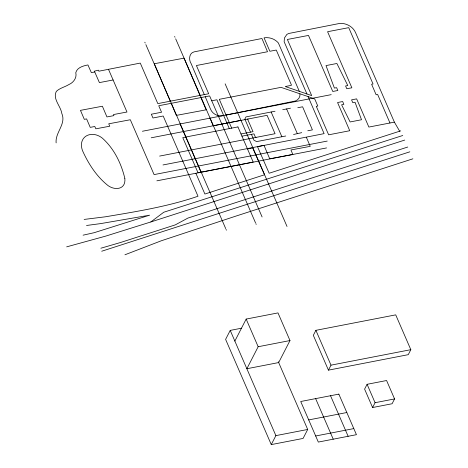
<?xml version="1.0" encoding="UTF-8"?>
<svg xmlns="http://www.w3.org/2000/svg" width="468" height="468" viewBox="0 0 468 468"><rect width="100%" height="100%" fill="white"/><g stroke="black" fill="none" stroke-linecap="round" stroke-linejoin="round"><path stroke-width="0.7" d="M56.125 142.875C55.06 132.38 66.409 124.096 61.829 113.519C60.846 106.236 52.369 98.818 56.341 91.365C59.84 88.002 64.935 87.025 69.012 84.492C73.464 82.637 77.085 77.676 75.781 72.704C77.068 67.527 83.281 65.824 87.931 64.947L91.342 72.616L94.741 71.961L99.403 82.602L113.116 79.981L126.974 112.022L113.484 114.555L113.905 115.625L106.938 116.936L102.381 106.23L80.455 110.36L84.31 119.346L86.598 118.901L90.225 127.354L94.817 126.506L95.823 128.823L109.764 126.202L108.722 123.809L130.32 119.744L154.083 174.605L327.237 141.073M241.535 328.203L230.227 330.396L225.611 339.37L271.27 444.6L303.083 438.434L307.698 429.46L278.325 361.764M234.86 341.078L246.168 319.077L277.986 312.905L289.984 340.558L278.671 362.565L246.858 368.737L258.166 346.73L246.168 319.077M315.894 330.332L313.326 335.328L328.437 370.147L408.26 354.668L410.822 349.678L395.717 314.859L315.894 330.332L330.999 365.157L328.437 370.147M271.27 444.6L275.88 435.626L230.227 330.396M367.087 384.304L364.607 389.124L372.592 407.529L392.09 403.749L394.571 398.929L386.586 380.525L367.087 384.304L375.073 402.708L372.592 407.529M66.661 246.858L105.709 236.112L150.825 221.961L163.759 212.238L402.761 135.498M124.938 254.779L161.407 240.739L235.223 216.321L412.875 158.816M150.825 221.961L404.738 140.067M409.839 151.819L101.72 251.234M400.743 130.859L269.153 173.242L257.494 146.677L324.102 133.637L308.067 96.578L281.011 87.346L219.305 99.315L231.707 128.209M407.757 147.028L187.925 218.07L175.237 224.897L120.387 242.547L100.86 248.227M229.338 128.671L223.663 115.502C218.497 117.094 212.367 114.093 210.483 109.026L205.247 96.759M293.53 134.492L301.731 132.655M83.093 235.176L94.126 232.707L149.608 215.186L100.684 223.599L86.516 225.482M247.502 148.982L252.644 147.865L264.578 174.751L204.89 194.033L195.881 173.265M226.038 115.04L293.196 101.439C297.057 101.304 300.567 97.824 299.93 93.869M204.305 94.594L191.166 63.695C188.616 59.974 188.949 53.118 194.103 51.866L261.945 38.505L267.509 51.737L196.396 65.526L208.681 93.746L157.815 103.609L140.277 63.086L98.883 71.194L98.438 70.171L94.431 71.154L94.741 71.961M275.014 111.238L245.998 116.901L244.869 119.1L250.485 132.157L253.024 131.666L247.578 119.112L267.082 115.333L275.055 133.702L255.546 137.487L253.978 133.871L241.938 136.165M240.973 120.352L213.268 125.763L209.98 118.193M262.103 216.965L209.623 95.911L158.74 105.739L161.559 112.244L151.334 114.227L152.972 117.989L163.192 116.011L197.999 196.238C167.977 206.552 136.451 211.594 105.236 216.819L84.152 219.428M211.735 100.784L216.889 99.783L223.663 115.502M142.412 131.256L331.198 94.647M282.725 109.699L290.493 108.19M297.788 107.728L302.615 106.792L312.408 129.882L307.786 130.777M151.217 137.797L248.087 119.012M159.623 156.084L256.06 137.387M251.445 134.363L253.913 140.154L256.628 141.605L285.761 136.001M163.004 164.958L264.022 145.367L269.726 158.822L292.839 154.463L290.932 149.965L310.243 146.344L306.388 137.358M399.649 131.192L394.395 122.154L368.86 127.062L356.634 98.871L351.562 99.854L352.784 102.673L355.031 102.235L361.518 119.744L350.111 121.955L341.605 104.797L343.851 104.364L342.67 101.538L337.563 102.533L349.748 130.724L328.647 134.819L316.286 106.324L317.801 106.031L314.748 98.994L308.067 96.578M156.868 180.829L326.576 147.923M258.166 346.73L289.984 340.558M330.999 365.157L410.822 349.678M375.073 402.708L394.571 398.929M308.704 419.919L346.823 412.524M275.88 435.626L307.698 429.46M315.678 435.989L353.796 428.6M240.985 133.959L250.485 132.157M299.339 91.383L278.401 43.027A12.987 10.431 27.2 0 0 276.214 40.932C272.856 38.16 268.299 37.2 264.04 37.809L269.878 51.275L276.26 50.041L291.429 85.001L291.271 85.357L285.264 86.522L311.67 95.589L287.37 39.47L308.488 35.422L332.76 91.459L337.843 90.517L336.603 87.662L334.398 88.089L326.009 65.59L336.89 63.484L347.788 85.533L345.577 85.966L346.782 88.739L351.872 87.797L327.582 31.719L348.742 27.653L373.043 83.977L371.615 84.258L376.126 94.764L377.641 94.472L389.961 122.967M394.395 122.154L355.692 32.947C353.223 26.723 346.361 23.014 339.844 23.4L288.756 33.474L286.861 34.416L284.433 38.019L284.146 41.746L306.979 94.068M286.609 108.945L297.32 133.632M271.13 111.987L281.876 136.755M225.131 83.831L287.024 226.483M174.64 36.434L174.985 37.229M175.675 38.821L255.51 222.826M255.861 223.622L256.201 224.418M330.531 395.729L348.133 436.293M315.625 398.619L333.228 439.183M144.834 42.214L145.174 43.009M145.864 44.6L225.705 228.606M226.05 229.408L226.389 230.197M180.092 123.991L201.035 172.265M108.477 69.293L113.116 79.981M199.976 95.431L184.059 58.143L154.305 63.747L170.288 101.187M200.912 97.601L206.131 109.828L176.36 115.391L171.212 103.317M124.839 178.419C126.12 190.306 113.519 190.774 106.739 184.527C95.963 175.57 88.095 163.156 82.415 150.439C77.594 136.369 91.599 129.595 102.357 138.154C114.098 148.608 121.235 163.32 124.839 178.419M237.931 126.922L182.766 137.615L198.017 172.768L253.182 162.068L237.931 126.922M338.838 394.12L300.719 401.509L318.322 442.073L356.44 434.684L338.838 394.12"/></g></svg>
